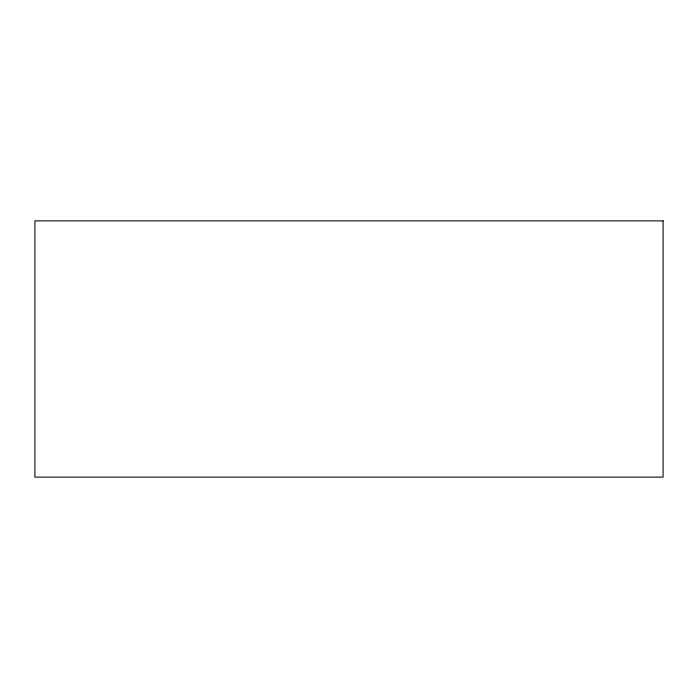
<?xml version="1.0" encoding="UTF-8"?>
<svg xmlns="http://www.w3.org/2000/svg" width="698" height="698" viewBox="0 0 698 698"><rect width="100%" height="100%" fill="white"/><g stroke="black" fill="none" stroke-linecap="round" stroke-linejoin="round"><path stroke-width="1.05" d="M663.1 220.882L34.9 220.882L34.9 477.118L663.1 477.118L663.1 220.882"/></g></svg>
